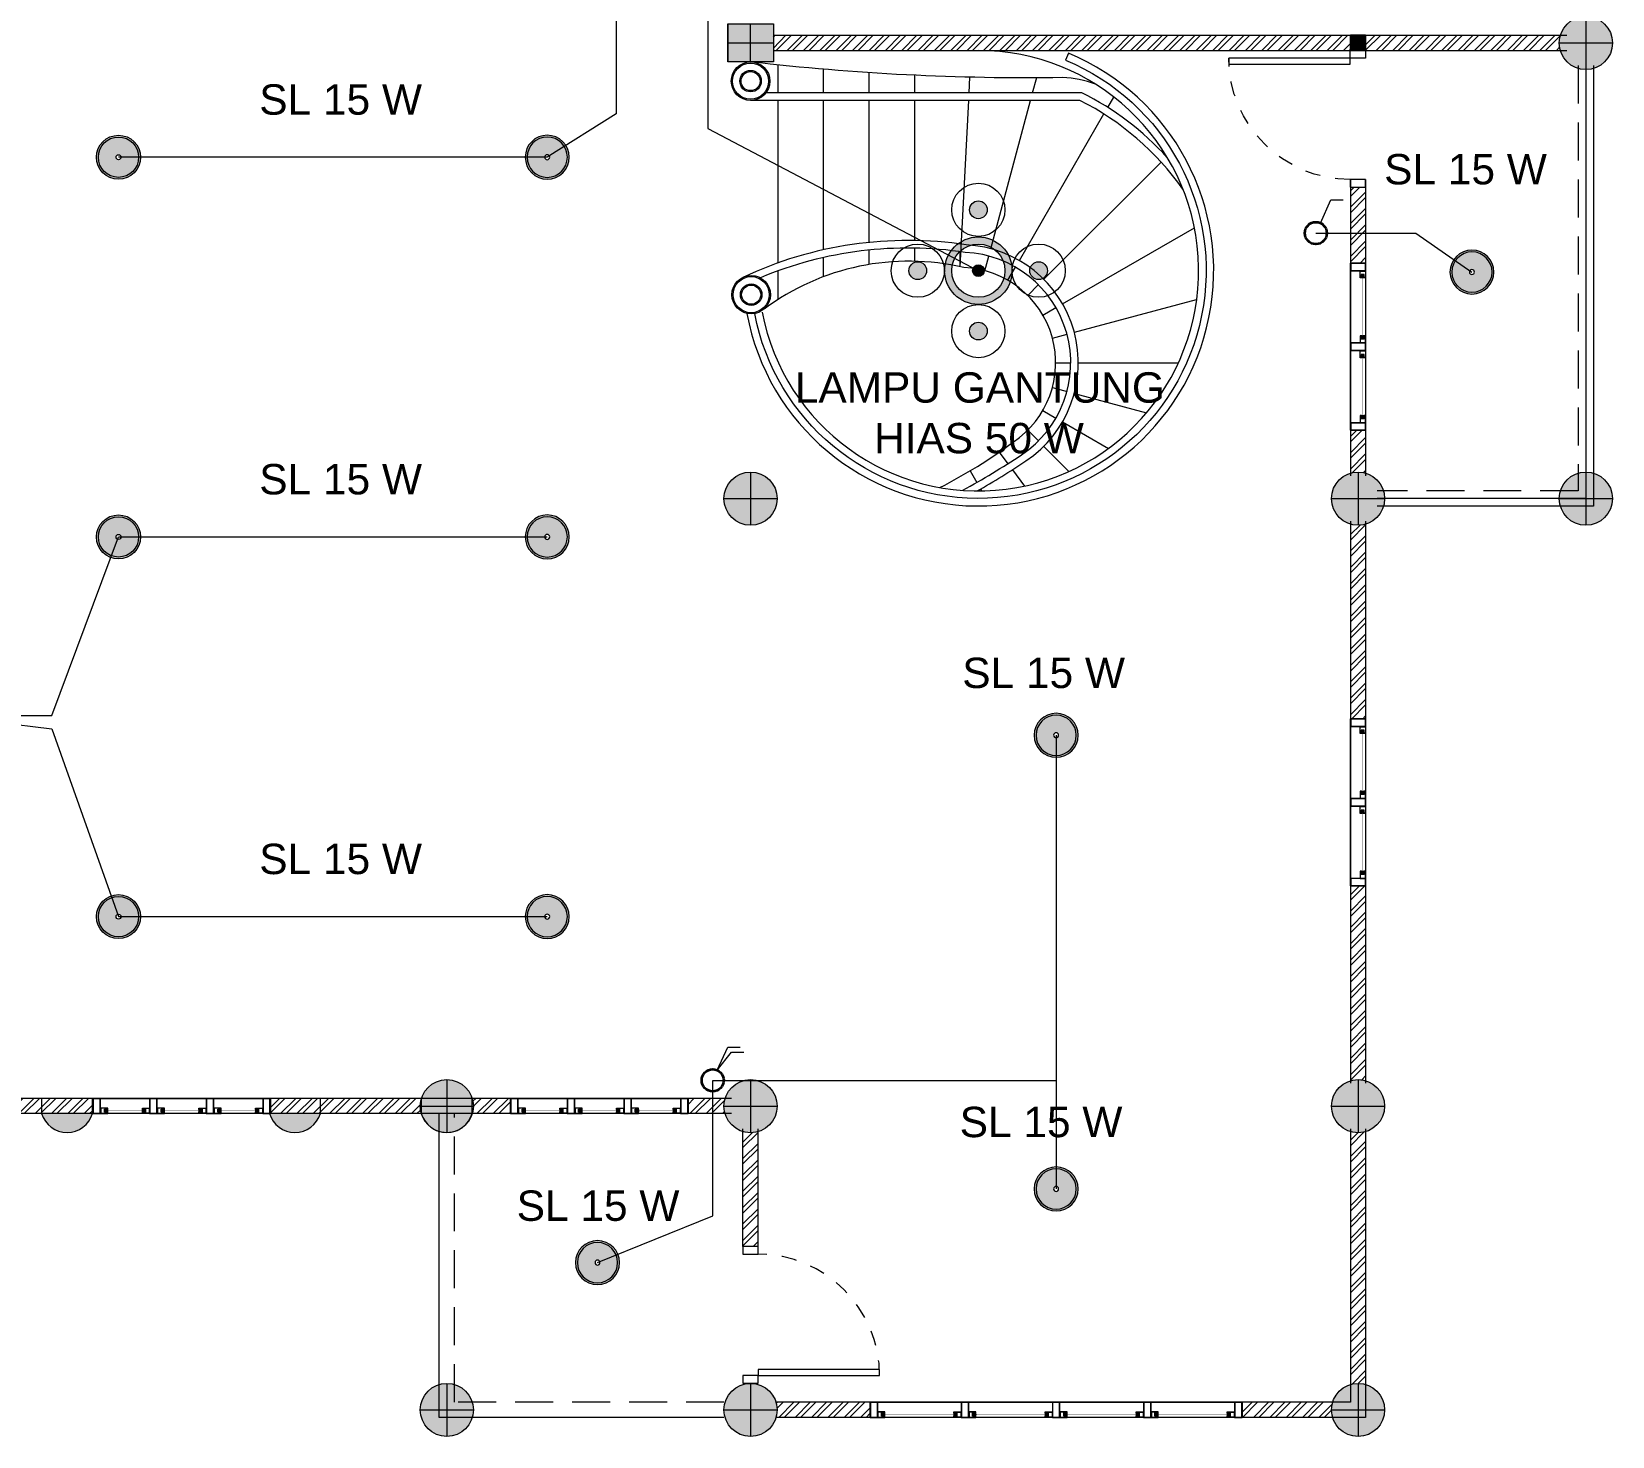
# Model space of a CAD drawing. Header units: millimetres. Extents: x -667 to -468, y -723 to -475.
# Drawn here: x -615 to -604.59, y -707.56 to -698.31 of the extents above; entities that cross this region are included whole.
import ezdxf

# ---------------------------------------------------------------- set-up
doc = ezdxf.new("R2010")
doc.units = ezdxf.units.MM
doc.linetypes.add('DASHED2', pattern=[0.375, 0.25, -0.125])
doc.linetypes.add('HIDDEN', pattern=[0.375, 0.25, -0.125])
doc.layers.get('0').update_dxf_attribs({"lineweight": 9})
for name, color, linetype, lineweight in [('BLOCK', 231, 'Continuous', 5), ('COLUMN', 11, 'Continuous', 9), ('dinding', 36, 'Continuous', 9), ('DOOR', 6, 'Continuous', 5), ('HIDDEN', 9, 'HIDDEN', 5), ('NOTASI', 250, 'Continuous', 5), ('pintu', 6, 'Continuous', 5)]:
    doc.layers.add(name, color=color, linetype=linetype, lineweight=lineweight)
doc.styles.get("Standard").update_dxf_attribs({"font": 'arial.ttf'})
pattern_1 = [(45, (37.383015, -159.11042), (-0.053881537, 0.053881537), []), (45, (37.418936, -159.11042), (-0.053881537, 0.053881537), [])]

# ---------------------------------------------------------------- blocks, each defined once
blk = doc.blocks.new('kolommm bulat')
at = {"layer": 'NOTASI'}
h = blk.add_hatch(color=256, dxfattribs=at)
h.paths.add_polyline_path([(-808.914, -494.931), (-808.914, -495.106), (-808.739, -495.106, 0.414214)])
h.paths.add_polyline_path([(-808.914, -494.931, 0.414214), (-809.089, -495.106), (-808.914, -495.106)])
h.paths.add_polyline_path([(-808.914, -495.106), (-809.089, -495.106, 0.414214), (-808.914, -495.281)])
h.paths.add_polyline_path([(-808.739, -495.106), (-808.914, -495.106), (-808.914, -495.281, 0.414214)])
for p, q in [((-808.914, -494.931), (-808.914, -495.281)), ((-809.089, -495.106), (-808.739, -495.106))]:
    blk.add_line(p, q)
blk.add_circle((-808.914, -495.106), 0.175)
blk = doc.blocks.new('FFFF')
at = {"layer": 'NOTASI', "ltscale": 0.01}
h = blk.add_hatch(color=256, dxfattribs=at)
h.paths.add_polyline_path([(-508.37, -250.991), (-508.495, -250.991), (-508.495, -251.141), (-508.37, -251.141)])
h.paths.add_polyline_path([(-508.37, -251.141), (-508.495, -251.141), (-508.495, -251.291), (-508.37, -251.291)])
h.paths.add_polyline_path([(-508.495, -251.141), (-508.62, -251.141), (-508.62, -251.291), (-508.495, -251.291)])
h.paths.add_polyline_path([(-508.495, -250.991), (-508.62, -250.991), (-508.62, -251.141), (-508.495, -251.141)])
at = {"ltscale": 0.01}
for p, q in [((-508.37, -250.991), (-508.62, -250.991)), ((-508.495, -250.991), (-508.495, -251.291)), ((-508.62, -251.141), (-508.37, -251.141))]:
    blk.add_line(p, q, dxfattribs=at)
blk.add_lwpolyline([(-508.62, -250.991), (-508.37, -250.991), (-508.37, -251.291), (-508.62, -251.291)], close=True, dxfattribs=at)
blk = doc.blocks.new('32')
at = {"layer": 'NOTASI'}
h = blk.add_hatch(color=256, dxfattribs=at)
h.paths.add_polyline_path([(2106.822, 191.47), (2106.772, 191.47), (2106.772, 191.42), (2106.822, 191.42)])
h.paths.add_polyline_path([(2106.872, 191.47), (2106.822, 191.47), (2106.822, 191.42), (2106.872, 191.42)])
h.paths.add_polyline_path([(2106.872, 191.42), (2106.822, 191.42), (2106.822, 191.37), (2106.872, 191.37)])
h.paths.add_polyline_path([(2106.822, 191.42), (2106.772, 191.42), (2106.772, 191.37), (2106.822, 191.37)])
at = {"layer": 'BLOCK'}
for p, q in [((2106.772, 191.42), (2106.872, 191.42)), ((2106.822, 191.47), (2106.822, 191.37))]:
    blk.add_line(p, q, dxfattribs=at)
blk.add_lwpolyline([(2106.872, 191.47), (2106.772, 191.47), (2106.772, 191.37), (2106.872, 191.37)], close=True, dxfattribs=at)
blk = doc.blocks.new('*U564')
for points in [[(81023, 24533), (80973, 24533), (80973, 24433), (81023, 24433)], [(81873, 24533), (81823, 24533), (81823, 24433), (81873, 24433)], [(81023, 24433), (81023, 23633), (81063, 23633), (81063, 24433)]]:
    blk.add_lwpolyline(points, close=True)
at = {"layer": 'HIDDEN'}
blk.add_arc((81023, 24433), 800, 270, 0, dxfattribs=at)
blk = doc.blocks.new('VBV')
h = blk.add_hatch()
h.set_pattern_fill('ANSI31', color=30, scale=0.02, angle=-180, style=0)
h.set_pattern_definition([(45, (-1846.064447, -2578.5427676), (-0.0017677669529, 0.0017677669529), [])])
h.paths.add_polyline_path([(-651.29, -519.722), (-651.288, -519.722, -0.354282), (-651.286, -519.719), (-651.306, -519.719), (-651.306, -519.727), (-651.29, -519.727)])
h.paths.add_polyline_path([(-651.306, -519.711), (-651.306, -519.719), (-651.286, -519.719, -0.354282), (-651.288, -519.716), (-651.29, -519.716), (-651.29, -519.711)])
h = blk.add_hatch()
h.set_pattern_fill('ANSI31', color=30, scale=0.02, angle=-180, style=0)
h.set_pattern_definition([(135, (543.7193513, -2578.5427676), (0.0017677669529, 0.0017677669529), [])])
h.paths.add_polyline_path([(-651.055, -519.722), (-651.057, -519.722, 0.354282), (-651.059, -519.719), (-651.039, -519.719), (-651.039, -519.727), (-651.055, -519.727)])
h.paths.add_polyline_path([(-651.039, -519.711), (-651.039, -519.719), (-651.059, -519.719, 0.354282), (-651.057, -519.716), (-651.055, -519.716), (-651.055, -519.711)])
h = blk.add_hatch()
h.set_pattern_fill('ANSI31', color=30, scale=0.02, angle=-180, style=0)
h.set_pattern_definition([(45, (-1845.6919134, -2578.5427676), (-0.0017677669529, 0.0017677669529), [])])
h.paths.add_polyline_path([(-650.918, -519.722), (-650.916, -519.722, -0.354282), (-650.914, -519.719), (-650.934, -519.719), (-650.934, -519.727), (-650.918, -519.727)])
h.paths.add_polyline_path([(-650.934, -519.711), (-650.934, -519.719), (-650.914, -519.719, -0.354282), (-650.916, -519.716), (-650.918, -519.716), (-650.918, -519.711)])
h = blk.add_hatch()
h.set_pattern_fill('ANSI31', color=30, scale=0.02, angle=-180, style=0)
h.set_pattern_definition([(135, (544.0918849, -2578.5427676), (0.0017677669529, 0.0017677669529), [])])
h.paths.add_polyline_path([(-650.682, -519.722), (-650.684, -519.722, 0.354282), (-650.686, -519.719), (-650.666, -519.719), (-650.666, -519.727), (-650.682, -519.727)])
h.paths.add_polyline_path([(-650.666, -519.711), (-650.666, -519.719), (-650.686, -519.719, 0.354282), (-650.684, -519.716), (-650.682, -519.716), (-650.682, -519.711)])
h = blk.add_hatch()
h.set_pattern_fill('ANSI31', color=30, scale=0.02, angle=-180, style=0)
h.set_pattern_definition([(45, (-1845.31938, -2578.5427676), (-0.0017677669529, 0.0017677669529), [])])
h.paths.add_polyline_path([(-650.545, -519.722), (-650.543, -519.722, -0.354282), (-650.541, -519.719), (-650.561, -519.719), (-650.561, -519.727), (-650.545, -519.727)])
h.paths.add_polyline_path([(-650.561, -519.711), (-650.561, -519.719), (-650.541, -519.719, -0.354282), (-650.543, -519.716), (-650.545, -519.716), (-650.545, -519.711)])
h = blk.add_hatch()
h.set_pattern_fill('ANSI31', color=30, scale=0.02, angle=-180, style=0)
h.set_pattern_definition([(135, (544.4644184, -2578.5427676), (0.0017677669529, 0.0017677669529), [])])
h.paths.add_polyline_path([(-650.31, -519.722), (-650.312, -519.722, 0.354282), (-650.314, -519.719), (-650.294, -519.719), (-650.294, -519.727), (-650.31, -519.727)])
h.paths.add_polyline_path([(-650.294, -519.711), (-650.294, -519.719), (-650.314, -519.719, 0.354282), (-650.312, -519.716), (-650.31, -519.716), (-650.31, -519.711)])
for points in [[(-651.334, -519.638), (-651.384, -519.638), (-651.384, -519.738), (-651.334, -519.738)], [(-651.384, -519.638), (-650.216, -519.638), (-650.216, -519.738), (-651.384, -519.738)], [(-651.336, -519.64), (-651.382, -519.64), (-651.382, -519.736), (-651.336, -519.736)], [(-651.308, -519.709), (-651.288, -519.709), (-651.288, -519.703), (-651.332, -519.703), (-651.332, -519.736), (-651.288, -519.736), (-651.288, -519.729), (-651.308, -519.729)], [(-651.037, -519.709), (-651.057, -519.709), (-651.057, -519.703), (-651.013, -519.703), (-651.013, -519.736), (-651.057, -519.736), (-651.057, -519.729), (-651.037, -519.729)], [(-650.961, -519.638), (-651.011, -519.638), (-651.011, -519.738), (-650.961, -519.738)], [(-650.963, -519.64), (-651.009, -519.64), (-651.009, -519.736), (-650.963, -519.736)], [(-650.936, -519.709), (-650.916, -519.709), (-650.916, -519.703), (-650.959, -519.703), (-650.959, -519.736), (-650.916, -519.736), (-650.916, -519.729), (-650.936, -519.729)], [(-650.664, -519.709), (-650.684, -519.709), (-650.684, -519.703), (-650.641, -519.703), (-650.641, -519.736), (-650.684, -519.736), (-650.684, -519.729), (-650.664, -519.729)], [(-650.589, -519.638), (-650.639, -519.638), (-650.639, -519.738), (-650.589, -519.738)], [(-650.591, -519.64), (-650.637, -519.64), (-650.637, -519.736), (-650.591, -519.736)], [(-650.563, -519.709), (-650.543, -519.709), (-650.543, -519.703), (-650.587, -519.703), (-650.587, -519.736), (-650.543, -519.736), (-650.543, -519.729), (-650.563, -519.729)], [(-650.292, -519.709), (-650.312, -519.709), (-650.312, -519.703), (-650.268, -519.703), (-650.268, -519.736), (-650.312, -519.736), (-650.312, -519.729), (-650.292, -519.729)], [(-650.216, -519.638), (-650.266, -519.638), (-650.266, -519.738), (-650.216, -519.738)], [(-650.218, -519.64), (-650.264, -519.64), (-650.264, -519.736), (-650.218, -519.736)]]:
    blk.add_lwpolyline(points, close=True)
for points in [[(-651.288, -519.713), (-651.288, -519.711), (-651.288, -519.716), (-651.288, -519.711), (-651.286, -519.711), (-651.286, -519.701), (-651.334, -519.701), (-651.334, -519.738), (-651.286, -519.738), (-651.286, -519.727), (-651.288, -519.727), (-651.288, -519.722), (-651.288, -519.727)], [(-651.288, -519.722), (-651.29, -519.722), (-651.29, -519.727), (-651.306, -519.727), (-651.306, -519.711), (-651.29, -519.711), (-651.29, -519.716), (-651.288, -519.716)], [(-651.057, -519.713), (-651.057, -519.711), (-651.057, -519.716), (-651.057, -519.711), (-651.059, -519.711), (-651.059, -519.701), (-651.011, -519.701), (-651.011, -519.738), (-651.059, -519.738), (-651.059, -519.727), (-651.057, -519.727), (-651.057, -519.722), (-651.057, -519.727)], [(-651.057, -519.722), (-651.055, -519.722), (-651.055, -519.727), (-651.039, -519.727), (-651.039, -519.711), (-651.055, -519.711), (-651.055, -519.716), (-651.057, -519.716)], [(-650.916, -519.713), (-650.916, -519.711), (-650.916, -519.716), (-650.916, -519.711), (-650.914, -519.711), (-650.914, -519.701), (-650.961, -519.701), (-650.961, -519.738), (-650.914, -519.738), (-650.914, -519.727), (-650.916, -519.727), (-650.916, -519.722), (-650.916, -519.727)], [(-650.916, -519.722), (-650.918, -519.722), (-650.918, -519.727), (-650.934, -519.727), (-650.934, -519.711), (-650.918, -519.711), (-650.918, -519.716), (-650.916, -519.716)], [(-650.684, -519.713), (-650.684, -519.711), (-650.684, -519.716), (-650.684, -519.711), (-650.686, -519.711), (-650.686, -519.701), (-650.639, -519.701), (-650.639, -519.738), (-650.686, -519.738), (-650.686, -519.727), (-650.684, -519.727), (-650.684, -519.722), (-650.684, -519.727)], [(-650.684, -519.722), (-650.682, -519.722), (-650.682, -519.727), (-650.666, -519.727), (-650.666, -519.711), (-650.682, -519.711), (-650.682, -519.716), (-650.684, -519.716)], [(-650.543, -519.713), (-650.543, -519.711), (-650.543, -519.716), (-650.543, -519.711), (-650.541, -519.711), (-650.541, -519.701), (-650.589, -519.701), (-650.589, -519.738), (-650.541, -519.738), (-650.541, -519.727), (-650.543, -519.727), (-650.543, -519.722), (-650.543, -519.727)], [(-650.543, -519.722), (-650.545, -519.722), (-650.545, -519.727), (-650.561, -519.727), (-650.561, -519.711), (-650.545, -519.711), (-650.545, -519.716), (-650.543, -519.716)], [(-650.312, -519.713), (-650.312, -519.711), (-650.312, -519.716), (-650.312, -519.711), (-650.314, -519.711), (-650.314, -519.701), (-650.266, -519.701), (-650.266, -519.738), (-650.314, -519.738), (-650.314, -519.727), (-650.312, -519.727), (-650.312, -519.722), (-650.312, -519.727)], [(-650.312, -519.722), (-650.31, -519.722), (-650.31, -519.727), (-650.294, -519.727), (-650.294, -519.711), (-650.31, -519.711), (-650.31, -519.716), (-650.312, -519.716)]]:
    blk.add_lwpolyline(points)
at = {"color": 20, "const_width": 0.002}
for points in [[(-651.055, -519.719), (-651.29, -519.719)], [(-650.682, -519.719), (-650.918, -519.719)], [(-650.31, -519.719), (-650.545, -519.719)]]:
    blk.add_lwpolyline(points, dxfattribs=at)
for centre, start, end in [((-651.285, -519.717), 174.6734, 252.7067), ((-651.285, -519.722), 107.2933, 185.3266), ((-651.06, -519.717), 287.2933, 5.3266), ((-651.06, -519.722), 354.6734, 72.7067), ((-650.913, -519.717), 174.6734, 252.7067), ((-650.913, -519.722), 107.2933, 185.3266), ((-650.687, -519.717), 287.2933, 5.3266), ((-650.687, -519.722), 354.6734, 72.7067), ((-650.54, -519.717), 174.6734, 252.7067), ((-650.54, -519.722), 107.2933, 185.3266), ((-650.315, -519.717), 287.2933, 5.3266), ((-650.315, -519.722), 354.6734, 72.7067)]:
    blk.add_arc(centre, 0.00286, start, end)
blk = doc.blocks.new('VFEEW')
h = blk.add_hatch()
h.set_pattern_fill('ANSI31', color=30, scale=0.02, angle=-180, style=0)
h.set_pattern_definition([(45, (-1840.9476361, -2580.5427676), (-0.0017677669529, 0.0017677669529), [])])
h.paths.add_polyline_path([(-646.174, -521.722), (-646.172, -521.722, -0.354282), (-646.17, -521.719), (-646.19, -521.719), (-646.19, -521.727), (-646.174, -521.727)])
h.paths.add_polyline_path([(-646.19, -521.711), (-646.19, -521.719), (-646.17, -521.719, -0.354282), (-646.172, -521.716), (-646.174, -521.716), (-646.174, -521.711)])
h = blk.add_hatch()
h.set_pattern_fill('ANSI31', color=30, scale=0.02, angle=-180, style=0)
h.set_pattern_definition([(135, (549.0636286, -2580.5427676), (0.0017677669529, 0.0017677669529), [])])
h.paths.add_polyline_path([(-645.711, -521.722), (-645.713, -521.722, 0.354282), (-645.715, -521.719), (-645.695, -521.719), (-645.695, -521.727), (-645.711, -521.727)])
h.paths.add_polyline_path([(-645.695, -521.711), (-645.695, -521.719), (-645.715, -521.719, 0.354282), (-645.713, -521.716), (-645.711, -521.716), (-645.711, -521.711)])
h = blk.add_hatch()
h.set_pattern_fill('ANSI31', color=30, scale=0.02, angle=-180, style=0)
h.set_pattern_definition([(45, (-1840.3476361, -2580.5427676), (-0.0017677669529, 0.0017677669529), [])])
h.paths.add_polyline_path([(-645.574, -521.722), (-645.572, -521.722, -0.354282), (-645.57, -521.719), (-645.59, -521.719), (-645.59, -521.727), (-645.574, -521.727)])
h.paths.add_polyline_path([(-645.59, -521.711), (-645.59, -521.719), (-645.57, -521.719, -0.354282), (-645.572, -521.716), (-645.574, -521.716), (-645.574, -521.711)])
h = blk.add_hatch()
h.set_pattern_fill('ANSI31', color=30, scale=0.02, angle=-180, style=0)
h.set_pattern_definition([(135, (549.6636286, -2580.5427676), (0.0017677669529, 0.0017677669529), [])])
h.paths.add_polyline_path([(-645.111, -521.722), (-645.113, -521.722, 0.354282), (-645.115, -521.719), (-645.095, -521.719), (-645.095, -521.727), (-645.111, -521.727)])
h.paths.add_polyline_path([(-645.095, -521.711), (-645.095, -521.719), (-645.115, -521.719, 0.354282), (-645.113, -521.716), (-645.111, -521.716), (-645.111, -521.711)])
h = blk.add_hatch()
h.set_pattern_fill('ANSI31', color=30, scale=0.02, angle=-180, style=0)
h.set_pattern_definition([(45, (-1839.7476361, -2580.5427676), (-0.0017677669529, 0.0017677669529), [])])
h.paths.add_polyline_path([(-644.974, -521.722), (-644.972, -521.722, -0.354282), (-644.97, -521.719), (-644.99, -521.719), (-644.99, -521.727), (-644.974, -521.727)])
h.paths.add_polyline_path([(-644.99, -521.711), (-644.99, -521.719), (-644.97, -521.719, -0.354282), (-644.972, -521.716), (-644.974, -521.716), (-644.974, -521.711)])
h = blk.add_hatch()
h.set_pattern_fill('ANSI31', color=30, scale=0.02, angle=-180, style=0)
h.set_pattern_definition([(135, (550.2636286, -2580.5427676), (0.0017677669529, 0.0017677669529), [])])
h.paths.add_polyline_path([(-644.511, -521.722), (-644.513, -521.722, 0.354282), (-644.515, -521.719), (-644.495, -521.719), (-644.495, -521.727), (-644.511, -521.727)])
h.paths.add_polyline_path([(-644.495, -521.711), (-644.495, -521.719), (-644.515, -521.719, 0.354282), (-644.513, -521.716), (-644.511, -521.716), (-644.511, -521.711)])
h = blk.add_hatch()
h.set_pattern_fill('ANSI31', color=30, scale=0.02, angle=-180, style=0)
h.set_pattern_definition([(45, (-1839.1476361, -2580.5427676), (-0.0017677669529, 0.0017677669529), [])])
h.paths.add_polyline_path([(-644.374, -521.722), (-644.372, -521.722, -0.354282), (-644.37, -521.719), (-644.39, -521.719), (-644.39, -521.727), (-644.374, -521.727)])
h.paths.add_polyline_path([(-644.39, -521.711), (-644.39, -521.719), (-644.37, -521.719, -0.354282), (-644.372, -521.716), (-644.374, -521.716), (-644.374, -521.711)])
h = blk.add_hatch()
h.set_pattern_fill('ANSI31', color=30, scale=0.02, angle=-180, style=0)
h.set_pattern_definition([(135, (550.8636286, -2580.5427676), (0.0017677669529, 0.0017677669529), [])])
h.paths.add_polyline_path([(-643.911, -521.722), (-643.913, -521.722, 0.354282), (-643.915, -521.719), (-643.895, -521.719), (-643.895, -521.727), (-643.911, -521.727)])
h.paths.add_polyline_path([(-643.895, -521.711), (-643.895, -521.719), (-643.915, -521.719, 0.354282), (-643.913, -521.716), (-643.911, -521.716), (-643.911, -521.711)])
for points in [[(-646.267, -521.638), (-643.817, -521.638), (-643.817, -521.738), (-646.267, -521.738)], [(-646.217, -521.638), (-646.267, -521.638), (-646.267, -521.738), (-646.217, -521.738)], [(-646.219, -521.64), (-646.265, -521.64), (-646.265, -521.736), (-646.219, -521.736)], [(-645.617, -521.638), (-645.667, -521.638), (-645.667, -521.738), (-645.617, -521.738)], [(-645.619, -521.64), (-645.665, -521.64), (-645.665, -521.736), (-645.619, -521.736)], [(-645.017, -521.638), (-645.067, -521.638), (-645.067, -521.738), (-645.017, -521.738)], [(-645.019, -521.64), (-645.065, -521.64), (-645.065, -521.736), (-645.019, -521.736)], [(-644.417, -521.638), (-644.467, -521.638), (-644.467, -521.738), (-644.417, -521.738)], [(-644.419, -521.64), (-644.465, -521.64), (-644.465, -521.736), (-644.419, -521.736)], [(-643.817, -521.638), (-643.867, -521.638), (-643.867, -521.738), (-643.817, -521.738)], [(-643.819, -521.64), (-643.865, -521.64), (-643.865, -521.736), (-643.819, -521.736)], [(-646.192, -521.709), (-646.172, -521.709), (-646.172, -521.703), (-646.215, -521.703), (-646.215, -521.736), (-646.172, -521.736), (-646.172, -521.729), (-646.192, -521.729)], [(-645.693, -521.709), (-645.713, -521.709), (-645.713, -521.703), (-645.669, -521.703), (-645.669, -521.736), (-645.713, -521.736), (-645.713, -521.729), (-645.693, -521.729)], [(-645.592, -521.709), (-645.572, -521.709), (-645.572, -521.703), (-645.615, -521.703), (-645.615, -521.736), (-645.572, -521.736), (-645.572, -521.729), (-645.592, -521.729)], [(-645.093, -521.709), (-645.113, -521.709), (-645.113, -521.703), (-645.069, -521.703), (-645.069, -521.736), (-645.113, -521.736), (-645.113, -521.729), (-645.093, -521.729)], [(-644.992, -521.709), (-644.972, -521.709), (-644.972, -521.703), (-645.015, -521.703), (-645.015, -521.736), (-644.972, -521.736), (-644.972, -521.729), (-644.992, -521.729)], [(-644.493, -521.709), (-644.513, -521.709), (-644.513, -521.703), (-644.469, -521.703), (-644.469, -521.736), (-644.513, -521.736), (-644.513, -521.729), (-644.493, -521.729)], [(-644.392, -521.709), (-644.372, -521.709), (-644.372, -521.703), (-644.415, -521.703), (-644.415, -521.736), (-644.372, -521.736), (-644.372, -521.729), (-644.392, -521.729)], [(-643.893, -521.709), (-643.913, -521.709), (-643.913, -521.703), (-643.869, -521.703), (-643.869, -521.736), (-643.913, -521.736), (-643.913, -521.729), (-643.893, -521.729)]]:
    blk.add_lwpolyline(points, close=True)
for points in [[(-646.172, -521.713), (-646.172, -521.711), (-646.172, -521.716), (-646.172, -521.711), (-646.17, -521.711), (-646.17, -521.701), (-646.217, -521.701), (-646.217, -521.738), (-646.17, -521.738), (-646.17, -521.727), (-646.172, -521.727), (-646.172, -521.722), (-646.172, -521.727)], [(-646.172, -521.722), (-646.174, -521.722), (-646.174, -521.727), (-646.19, -521.727), (-646.19, -521.711), (-646.174, -521.711), (-646.174, -521.716), (-646.172, -521.716)], [(-645.713, -521.713), (-645.713, -521.711), (-645.713, -521.716), (-645.713, -521.711), (-645.715, -521.711), (-645.715, -521.701), (-645.667, -521.701), (-645.667, -521.738), (-645.715, -521.738), (-645.715, -521.727), (-645.713, -521.727), (-645.713, -521.722), (-645.713, -521.727)], [(-645.713, -521.722), (-645.711, -521.722), (-645.711, -521.727), (-645.695, -521.727), (-645.695, -521.711), (-645.711, -521.711), (-645.711, -521.716), (-645.713, -521.716)], [(-645.572, -521.713), (-645.572, -521.711), (-645.572, -521.716), (-645.572, -521.711), (-645.57, -521.711), (-645.57, -521.701), (-645.617, -521.701), (-645.617, -521.738), (-645.57, -521.738), (-645.57, -521.727), (-645.572, -521.727), (-645.572, -521.722), (-645.572, -521.727)], [(-645.572, -521.722), (-645.574, -521.722), (-645.574, -521.727), (-645.59, -521.727), (-645.59, -521.711), (-645.574, -521.711), (-645.574, -521.716), (-645.572, -521.716)], [(-645.113, -521.713), (-645.113, -521.711), (-645.113, -521.716), (-645.113, -521.711), (-645.115, -521.711), (-645.115, -521.701), (-645.067, -521.701), (-645.067, -521.738), (-645.115, -521.738), (-645.115, -521.727), (-645.113, -521.727), (-645.113, -521.722), (-645.113, -521.727)], [(-645.113, -521.722), (-645.111, -521.722), (-645.111, -521.727), (-645.095, -521.727), (-645.095, -521.711), (-645.111, -521.711), (-645.111, -521.716), (-645.113, -521.716)], [(-644.972, -521.713), (-644.972, -521.711), (-644.972, -521.716), (-644.972, -521.711), (-644.97, -521.711), (-644.97, -521.701), (-645.017, -521.701), (-645.017, -521.738), (-644.97, -521.738), (-644.97, -521.727), (-644.972, -521.727), (-644.972, -521.722), (-644.972, -521.727)], [(-644.972, -521.722), (-644.974, -521.722), (-644.974, -521.727), (-644.99, -521.727), (-644.99, -521.711), (-644.974, -521.711), (-644.974, -521.716), (-644.972, -521.716)], [(-644.513, -521.713), (-644.513, -521.711), (-644.513, -521.716), (-644.513, -521.711), (-644.515, -521.711), (-644.515, -521.701), (-644.467, -521.701), (-644.467, -521.738), (-644.515, -521.738), (-644.515, -521.727), (-644.513, -521.727), (-644.513, -521.722), (-644.513, -521.727)], [(-644.513, -521.722), (-644.511, -521.722), (-644.511, -521.727), (-644.495, -521.727), (-644.495, -521.711), (-644.511, -521.711), (-644.511, -521.716), (-644.513, -521.716)], [(-644.372, -521.713), (-644.372, -521.711), (-644.372, -521.716), (-644.372, -521.711), (-644.37, -521.711), (-644.37, -521.701), (-644.417, -521.701), (-644.417, -521.738), (-644.37, -521.738), (-644.37, -521.727), (-644.372, -521.727), (-644.372, -521.722), (-644.372, -521.727)], [(-644.372, -521.722), (-644.374, -521.722), (-644.374, -521.727), (-644.39, -521.727), (-644.39, -521.711), (-644.374, -521.711), (-644.374, -521.716), (-644.372, -521.716)], [(-643.913, -521.713), (-643.913, -521.711), (-643.913, -521.716), (-643.913, -521.711), (-643.915, -521.711), (-643.915, -521.701), (-643.867, -521.701), (-643.867, -521.738), (-643.915, -521.738), (-643.915, -521.727), (-643.913, -521.727), (-643.913, -521.722), (-643.913, -521.727)], [(-643.913, -521.722), (-643.911, -521.722), (-643.911, -521.727), (-643.895, -521.727), (-643.895, -521.711), (-643.911, -521.711), (-643.911, -521.716), (-643.913, -521.716)]]:
    blk.add_lwpolyline(points)
at = {"color": 20, "const_width": 0.002}
for points in [[(-645.711, -521.719), (-646.174, -521.719)], [(-645.111, -521.719), (-645.574, -521.719)], [(-644.511, -521.719), (-644.974, -521.719)], [(-643.911, -521.719), (-644.374, -521.719)]]:
    blk.add_lwpolyline(points, dxfattribs=at)
for centre, start, end in [((-646.169, -521.717), 174.6734, 252.7067), ((-646.169, -521.722), 107.2933, 185.3266), ((-645.715, -521.717), 287.2933, 5.3266), ((-645.715, -521.722), 354.6734, 72.7067), ((-645.569, -521.717), 174.6734, 252.7067), ((-645.569, -521.722), 107.2933, 185.3266), ((-645.115, -521.717), 287.2933, 5.3266), ((-645.115, -521.722), 354.6734, 72.7067), ((-644.969, -521.717), 174.6734, 252.7067), ((-644.969, -521.722), 107.2933, 185.3266), ((-644.515, -521.717), 287.2933, 5.3266), ((-644.515, -521.722), 354.6734, 72.7067), ((-644.369, -521.717), 174.6734, 252.7067), ((-644.369, -521.722), 107.2933, 185.3266), ((-643.915, -521.717), 287.2933, 5.3266), ((-643.915, -521.722), 354.6734, 72.7067)]:
    blk.add_arc(centre, 0.00286, start, end)
blk = doc.blocks.new('*U579')
for points in [[(80973, 24533), (81023, 24533), (81023, 24433), (80973, 24433)], [(81823, 24433), (81873, 24433), (81873, 24533), (81823, 24533)], [(81823, 24433), (81823, 23633), (81783, 23633), (81783, 24433)]]:
    blk.add_lwpolyline(points, close=True)
at = {"layer": 'HIDDEN'}
blk.add_arc((81823, 24433), 800, 180, 270, dxfattribs=at)
blk = doc.blocks.new('FCE')
h = blk.add_hatch()
h.set_pattern_fill('ANSI31', color=30, scale=0.02, angle=-180, style=0)
h.set_pattern_definition([(45, (-1849.7851361, -2568.5427676), (-0.0017677669529, 0.0017677669529), [])])
h.paths.add_polyline_path([(-655.011, -509.722), (-655.009, -509.722, -0.354282), (-655.007, -509.719), (-655.027, -509.719), (-655.027, -509.727), (-655.011, -509.727)])
h.paths.add_polyline_path([(-655.027, -509.711), (-655.027, -509.719), (-655.007, -509.719, -0.354282), (-655.009, -509.716), (-655.011, -509.716), (-655.011, -509.711)])
h = blk.add_hatch()
h.set_pattern_fill('ANSI31', color=30, scale=0.02, angle=-180, style=0)
h.set_pattern_definition([(135, (540.1511286, -2568.5427676), (0.0017677669529, 0.0017677669529), [])])
h.paths.add_polyline_path([(-654.623, -509.722), (-654.625, -509.722, 0.354282), (-654.627, -509.719), (-654.607, -509.719), (-654.607, -509.727), (-654.623, -509.727)])
h.paths.add_polyline_path([(-654.607, -509.711), (-654.607, -509.719), (-654.627, -509.719, 0.354282), (-654.625, -509.716), (-654.623, -509.716), (-654.623, -509.711)])
h = blk.add_hatch()
h.set_pattern_fill('ANSI31', color=30, scale=0.02, angle=-180, style=0)
h.set_pattern_definition([(45, (-1849.2601361, -2568.5427676), (-0.0017677669529, 0.0017677669529), [])])
h.paths.add_polyline_path([(-654.486, -509.722), (-654.484, -509.722, -0.354282), (-654.482, -509.719), (-654.502, -509.719), (-654.502, -509.727), (-654.486, -509.727)])
h.paths.add_polyline_path([(-654.502, -509.711), (-654.502, -509.719), (-654.482, -509.719, -0.354282), (-654.484, -509.716), (-654.486, -509.716), (-654.486, -509.711)])
h = blk.add_hatch()
h.set_pattern_fill('ANSI31', color=30, scale=0.02, angle=-180, style=0)
h.set_pattern_definition([(135, (540.6761286, -2568.5427676), (0.0017677669529, 0.0017677669529), [])])
h.paths.add_polyline_path([(-654.098, -509.722), (-654.1, -509.722, 0.354282), (-654.102, -509.719), (-654.082, -509.719), (-654.082, -509.727), (-654.098, -509.727)])
h.paths.add_polyline_path([(-654.082, -509.711), (-654.082, -509.719), (-654.102, -509.719, 0.354282), (-654.1, -509.716), (-654.098, -509.716), (-654.098, -509.711)])
for points in [[(-655.055, -509.638), (-655.105, -509.638), (-655.105, -509.738), (-655.055, -509.738)], [(-655.105, -509.638), (-654.005, -509.638), (-654.005, -509.738), (-655.105, -509.738)], [(-655.057, -509.64), (-655.103, -509.64), (-655.103, -509.736), (-655.057, -509.736)], [(-655.029, -509.709), (-655.009, -509.709), (-655.009, -509.703), (-655.053, -509.703), (-655.053, -509.736), (-655.009, -509.736), (-655.009, -509.729), (-655.029, -509.729)], [(-654.605, -509.709), (-654.625, -509.709), (-654.625, -509.703), (-654.582, -509.703), (-654.582, -509.736), (-654.625, -509.736), (-654.625, -509.729), (-654.605, -509.729)], [(-654.53, -509.638), (-654.58, -509.638), (-654.58, -509.738), (-654.53, -509.738)], [(-654.532, -509.64), (-654.578, -509.64), (-654.578, -509.736), (-654.532, -509.736)], [(-654.504, -509.709), (-654.484, -509.709), (-654.484, -509.703), (-654.528, -509.703), (-654.528, -509.736), (-654.484, -509.736), (-654.484, -509.729), (-654.504, -509.729)], [(-654.08, -509.709), (-654.1, -509.709), (-654.1, -509.703), (-654.057, -509.703), (-654.057, -509.736), (-654.1, -509.736), (-654.1, -509.729), (-654.08, -509.729)], [(-654.005, -509.638), (-654.055, -509.638), (-654.055, -509.738), (-654.005, -509.738)], [(-654.007, -509.64), (-654.053, -509.64), (-654.053, -509.736), (-654.007, -509.736)]]:
    blk.add_lwpolyline(points, close=True)
for points in [[(-655.009, -509.713), (-655.009, -509.711), (-655.009, -509.716), (-655.009, -509.711), (-655.007, -509.711), (-655.007, -509.701), (-655.055, -509.701), (-655.055, -509.738), (-655.007, -509.738), (-655.007, -509.727), (-655.009, -509.727), (-655.009, -509.722), (-655.009, -509.727)], [(-655.009, -509.722), (-655.011, -509.722), (-655.011, -509.727), (-655.027, -509.727), (-655.027, -509.711), (-655.011, -509.711), (-655.011, -509.716), (-655.009, -509.716)], [(-654.625, -509.713), (-654.625, -509.711), (-654.625, -509.716), (-654.625, -509.711), (-654.627, -509.711), (-654.627, -509.701), (-654.58, -509.701), (-654.58, -509.738), (-654.627, -509.738), (-654.627, -509.727), (-654.625, -509.727), (-654.625, -509.722), (-654.625, -509.727)], [(-654.625, -509.722), (-654.623, -509.722), (-654.623, -509.727), (-654.607, -509.727), (-654.607, -509.711), (-654.623, -509.711), (-654.623, -509.716), (-654.625, -509.716)], [(-654.484, -509.713), (-654.484, -509.711), (-654.484, -509.716), (-654.484, -509.711), (-654.482, -509.711), (-654.482, -509.701), (-654.53, -509.701), (-654.53, -509.738), (-654.482, -509.738), (-654.482, -509.727), (-654.484, -509.727), (-654.484, -509.722), (-654.484, -509.727)], [(-654.484, -509.722), (-654.486, -509.722), (-654.486, -509.727), (-654.502, -509.727), (-654.502, -509.711), (-654.486, -509.711), (-654.486, -509.716), (-654.484, -509.716)], [(-654.1, -509.713), (-654.1, -509.711), (-654.1, -509.716), (-654.1, -509.711), (-654.102, -509.711), (-654.102, -509.701), (-654.055, -509.701), (-654.055, -509.738), (-654.102, -509.738), (-654.102, -509.727), (-654.1, -509.727), (-654.1, -509.722), (-654.1, -509.727)], [(-654.1, -509.722), (-654.098, -509.722), (-654.098, -509.727), (-654.082, -509.727), (-654.082, -509.711), (-654.098, -509.711), (-654.098, -509.716), (-654.1, -509.716)]]:
    blk.add_lwpolyline(points)
at = {"color": 20, "const_width": 0.002}
for points in [[(-654.623, -509.719), (-655.011, -509.719)], [(-654.098, -509.719), (-654.486, -509.719)]]:
    blk.add_lwpolyline(points, dxfattribs=at)
for centre, start, end in [((-655.006, -509.717), 174.6734, 252.7067), ((-655.006, -509.722), 107.2933, 185.3266), ((-654.628, -509.717), 287.2933, 5.3266), ((-654.628, -509.722), 354.6734, 72.7067), ((-654.481, -509.717), 174.6734, 252.7067), ((-654.481, -509.722), 107.2933, 185.3266), ((-654.103, -509.717), 287.2933, 5.3266), ((-654.103, -509.722), 354.6734, 72.7067)]:
    blk.add_arc(centre, 0.00286, start, end)
blk = doc.blocks.new('lampu hias gantung')
at = {"linetype": 'ByBlock'}
h = blk.add_hatch(color=7, dxfattribs=at)
h.set_gradient(color1=(244, 171, 252), one_color=1, tint=1, name='INVSPHERICAL')
h.paths.add_polyline_path([(-0.1703, 0, 1), (-0.2288, 0, 1)])
h.paths.add_polyline_path([(-0.0292, -0.199, 1), (0.0292, -0.199, 1)])
h.paths.add_polyline_path([(0.2276, 0, 1), (0.1692, 0, 1)])
h.paths.add_polyline_path([(0.0292, 0.2003, 1), (-0.0292, 0.2003, 1)])
h = blk.add_hatch(color=7, dxfattribs=at)
h.set_gradient(color1=(246, 248, 139), one_color=1, tint=1, name='INVSPHERICAL')
h.paths.add_polyline_path([(0.1109, -0.0046, -0.013173), (0.1108, 0, -0.013173), (0.1109, 0.0046, 0.979422), (-0.111, 0, 0.979422)])
h.paths.add_polyline_path([(-0.0876, 0, -1), (0.0876, 0, -1)], flags=16)
h = blk.add_hatch(color=7, dxfattribs=at)
h.set_gradient(color1=(11, 6, 178), one_color=1, tint=1, name='SPHERICAL')
h.paths.add_polyline_path([(0.0191, 0, 1), (-0.0191, 0, 1)])
at = {"color": 7, "linetype": 'ByBlock'}
for centre, radius in [((0, 0.2003), 0.0876), ((0, 0.2003), 0.0292), ((0, 0), 0.111), ((-0.1996, 0), 0.0876), ((0, 0), 0.0876), ((0.1984, 0), 0.0876), ((-0.1996, 0), 0.0292), ((0, 0), 0.0191), ((0.1984, 0), 0.0292), ((0, -0.199), 0.0876), ((0, -0.199), 0.0292)]:
    blk.add_circle(centre, radius, dxfattribs=at)
blk = doc.blocks.new('baret bulat')
h = blk.add_hatch(color=256)
h.set_gradient(color1=(2, 121, 4), one_color=1, tint=1, name='SPHERICAL')
h.paths.add_polyline_path([(0.036, 0, 1), (-0.036, 0, 1)], flags=0)
h.paths.add_polyline_path([(-0.321, 0, 1), (0.321, 0, 1)])
h.paths.add_polyline_path([(0.294, 0, -1), (-0.294, 0, -1)], flags=16)
h.paths.add_polyline_path([(0.036, 0, -1), (-0.036, 0, -1)], flags=0)
h = blk.add_hatch(color=256)
h.set_gradient(color1=(251, 236, 121), one_color=1, tint=1, name='SPHERICAL')
h.paths.add_polyline_path([(0.294, 0, 1), (-0.294, 0, 1)])
h.paths.add_polyline_path([(-0.036, 0, -1), (0.036, 0, -1)], flags=16)
for radius in [0.321, 0.294, 0.0363]:
    blk.add_circle((0, 0), radius)
blk = doc.blocks.new('saklar tunggal')
at = {"color": 242, "true_color": 0xbb071f}
for p, q in [((0.05, 0.11), (0.166, 0.364)), ((0.166, 0.364), (0.3, 0.364))]:
    blk.add_line(p, q, dxfattribs=at)
at = {"color": 242, "lineweight": 35, "true_color": 0xbb071f}
blk.add_circle((0, 0), 0.121, dxfattribs=at)
blk = doc.blocks.new('saklar')
at = {"color": 242, "true_color": 0xbb071f}
for p, q in [((0.05, 0.11), (0.166, 0.364)), ((0.166, 0.364), (0.3, 0.364)), ((0.05, 0.11), (0.207, 0.307)), ((0.207, 0.307), (0.342, 0.307))]:
    blk.add_line(p, q, dxfattribs=at)
at = {"color": 242, "lineweight": 35, "true_color": 0xbb071f}
blk.add_circle((0, 0), 0.121, dxfattribs=at)

msp = doc.modelspace()

# ---------------------------------------------------------------- hatches: boundary and pattern name
at = {"layer": 'NOTASI'}
h = msp.add_hatch(dxfattribs=at)
h.set_pattern_fill('ANSI32', color=256, scale=0.008, style=0)
h.set_pattern_definition(pattern_1)
h.paths.add_polyline_path([(-606.215, -699.331), (-606.315, -699.331), (-606.315, -699.831), (-606.215, -699.831)])
h.paths.add_polyline_path([(-606.215, -700.931), (-606.315, -700.931), (-606.315, -701.213, -0.145898), (-606.215, -701.213)])
h.paths.add_polyline_path([(-606.215, -701.549, -0.145898), (-606.315, -701.549), (-606.315, -702.831), (-606.215, -702.831)])
h = msp.add_hatch(dxfattribs=at)
h.set_pattern_fill('ANSI32', color=256, scale=0.008, style=0)
h.set_pattern_definition(pattern_1)
h.paths.add_polyline_path([(-606.215, -703.931), (-606.315, -703.931), (-606.315, -705.213, -0.145898), (-606.215, -705.213)])
h.paths.add_polyline_path([(-606.215, -705.549, -0.145898), (-606.315, -705.549), (-606.315, -707.213, -0.145898), (-606.215, -707.213)])
h.paths.add_polyline_path([(-606.433, -707.331), (-607.028, -707.331), (-607.028, -707.431), (-606.433, -707.431, -0.072565), (-606.44, -707.381, -0.072565)])
h = msp.add_hatch(dxfattribs=at)
h.set_pattern_fill('ANSI32', color=256, scale=0.008, style=0)
h.set_pattern_definition(pattern_1)
h.paths.add_polyline_path([(-612.44, -705.381, -0.072565), (-612.433, -705.331), (-612.618, -705.331), (-612.618, -705.431), (-612.433, -705.431, -0.072565)])
h.paths.add_polyline_path([(-612.618, -705.331), (-613.098, -705.331), (-613.098, -705.431), (-612.618, -705.431)])
h.paths.add_polyline_path([(-613.098, -705.331), (-613.427, -705.331), (-613.427, -705.431), (-613.098, -705.431)])
h.paths.add_polyline_path([(-614.598, -705.331), (-614.933, -705.331), (-614.933, -705.431), (-614.598, -705.431)])
h.paths.add_polyline_path([(-614.933, -705.331), (-615.598, -705.331, -0.072565), (-615.59, -705.381, -0.072565), (-615.598, -705.431), (-614.933, -705.431)])
h = msp.add_hatch(dxfattribs=at)
h.set_pattern_fill('ANSI32', color=256, scale=0.008, style=0)
h.set_pattern_definition(pattern_1)
h.paths.add_polyline_path([(-610.215, -705.549, -0.145898), (-610.315, -705.549), (-610.315, -706.306), (-610.215, -706.306)])
h.paths.add_polyline_path([(-610.44, -705.381, -0.072565), (-610.433, -705.331), (-610.677, -705.331), (-610.677, -705.431), (-610.433, -705.431, -0.072565)])
h.paths.add_polyline_path([(-611.845, -705.331), (-612.098, -705.331, -0.072565), (-612.09, -705.381, -0.072565), (-612.098, -705.431), (-611.845, -705.431)])
h = msp.add_hatch(color=256, dxfattribs=at)
h.paths.add_polyline_path([(-613.098, -705.431), (-613.433, -705.431, 0.745356)])
h.paths.add_polyline_path([(-614.598, -705.431), (-614.933, -705.431, 0.745356)])
h = msp.add_hatch(dxfattribs=at)
h.set_pattern_fill('ANSI32', color=256, scale=0.008, style=0)
h.set_pattern_definition(pattern_1)
h.paths.add_polyline_path([(-609.478, -707.331), (-610.098, -707.331, -0.072565), (-610.09, -707.381, -0.072565), (-610.098, -707.431), (-609.478, -707.431)])

# ---------------------------------------------------------------- linework, layer by layer
at = {"color": 1, "linetype": 'ByBlock', "true_color": 0xff1a1a}
for p, q in [((-611.15, -696.895), (-611.15, -698.849)), ((-610.547, -697.133), (-610.547, -698.944)), ((-611.15, -698.849), (-611.604, -699.134)), ((-610.547, -698.944), (-608.765, -699.881)), ((-611.604, -699.134), (-614.427, -699.134)), ((-606.543, -699.634), (-605.884, -699.634)), ((-605.884, -699.634), (-605.515, -699.89)), ((-614.866, -702.81), (-614.427, -701.634)), ((-614.427, -701.634), (-611.604, -701.634)), ((-615.568, -702.81), (-614.866, -702.81)), ((-615.568, -702.81), (-614.866, -702.898)), ((-614.866, -702.898), (-614.427, -704.134)), ((-608.253, -702.94), (-608.253, -705.927)), ((-614.427, -704.134), (-611.604, -704.134)), ((-610.514, -705.212), (-608.253, -705.212)), ((-610.514, -706.103), (-610.514, -705.212)), ((-611.273, -706.412), (-610.514, -706.103))]:
    msp.add_line(p, q, dxfattribs=at)
for points in [[(-614.933, -705.331), (-614.933, -705.431, 0.745356), (-614.598, -705.431), (-614.598, -705.331)], [(-613.433, -705.331), (-613.433, -705.431, 0.745356), (-613.098, -705.431), (-613.098, -705.331)], [(-612.433, -705.331), (-612.433, -705.431, 0.745356), (-612.098, -705.431), (-612.098, -705.331)]]:
    msp.add_lwpolyline(points, format="xyb")
at = {"layer": 'dinding'}
for p, q in [((-610.115, -698.331), (-604.89, -698.331)), ((-610.115, -698.431), (-604.89, -698.431)), ((-610.084, -698.71), (-610.084, -698.529)), ((-604.765, -698.531), (-604.765, -701.381)), ((-604.715, -698.531), (-604.715, -701.431)), ((-609.784, -698.71), (-609.784, -698.555)), ((-609.484, -698.71), (-609.484, -698.577)), ((-609.184, -698.71), (-609.184, -698.594)), ((-608.826, -698.71), (-608.821, -698.607)), ((-608.408, -698.71), (-608.381, -698.61)), ((-607.913, -698.806), (-607.874, -698.738)), ((-610.084, -699.83), (-610.084, -698.76)), ((-609.784, -699.743), (-609.784, -698.76)), ((-609.484, -699.695), (-609.484, -698.76)), ((-609.184, -699.683), (-609.184, -698.76)), ((-608.884, -699.855), (-608.828, -698.76)), ((-608.683, -699.737), (-608.421, -698.76)), ((-608.495, -699.814), (-607.938, -698.849)), ((-607.527, -699.13), (-607.526, -699.129)), ((-608.334, -699.938), (-607.562, -699.166)), ((-606.315, -699.281), (-606.315, -701.231)), ((-606.215, -699.281), (-606.215, -701.231)), ((-608.211, -700.099), (-607.343, -699.598)), ((-609.484, -699.84), (-609.484, -699.745)), ((-609.184, -699.819), (-609.184, -699.733)), ((-608.884, -699.855), (-608.884, -699.756)), ((-608.722, -699.881), (-608.696, -699.785)), ((-610.084, -700.07), (-610.084, -699.883)), ((-609.784, -699.92), (-609.784, -699.795)), ((-608.57, -699.944), (-608.52, -699.858)), ((-608.44, -700.044), (-608.37, -699.973)), ((-608.133, -700.286), (-607.328, -700.071)), ((-608.341, -700.174), (-608.254, -700.124)), ((-608.278, -700.325), (-608.181, -700.299)), ((-608.257, -700.488), (-608.157, -700.488)), ((-608.107, -700.488), (-607.448, -700.488)), ((-608.278, -700.65), (-608.181, -700.676)), ((-608.133, -700.689), (-607.657, -700.816)), ((-608.341, -700.802), (-608.254, -700.852)), ((-608.44, -700.931), (-608.37, -701.002)), ((-608.211, -700.877), (-607.909, -701.051)), ((-608.628, -701.075), (-608.571, -701.152)), ((-608.334, -701.038), (-608.169, -701.203)), ((-608.82, -701.199), (-608.776, -701.276)), ((-608.541, -701.192), (-608.462, -701.299)), ((-608.751, -701.319), (-608.744, -701.331)), ((-604.765, -701.381), (-606.14, -701.381)), ((-604.715, -701.431), (-606.14, -701.431)), ((-606.315, -701.531), (-606.315, -705.231)), ((-606.215, -701.531), (-606.215, -705.231)), ((-610.39, -705.331), (-615.64, -705.331)), ((-610.39, -705.431), (-615.64, -705.431)), ((-612.315, -707.431), (-612.315, -705.431)), ((-610.315, -706.306), (-610.315, -705.531)), ((-610.215, -706.306), (-610.215, -705.531)), ((-606.315, -705.531), (-606.315, -707.331)), ((-606.215, -705.531), (-606.215, -707.431)), ((-606.315, -707.331), (-610.098, -707.331)), ((-610.44, -707.431), (-612.315, -707.431)), ((-606.215, -707.431), (-610.098, -707.431))]:
    msp.add_line(p, q, dxfattribs=at)
at = {"layer": 'dinding', "linetype": 'DASHED2'}
for p, q in [((-604.815, -698.531), (-604.815, -701.331)), ((-604.815, -701.331), (-606.14, -701.331)), ((-612.215, -707.331), (-612.215, -705.431)), ((-610.44, -707.331), (-612.215, -707.331))]:
    msp.add_line(p, q, dxfattribs=at)
at = {"layer": 'dinding'}
for points in [[(-610.289, -700.163, 1.680839), (-608.172, -698.449), (-608.191, -698.495, -1.674158), (-610.238, -700.164)], [(-607.994, -698.653, 0.081481), (-608.21, -698.61, -0.032853), (-610.265, -698.506)], [(-607.521, -699.136, 0.093031), (-608.084, -698.71), (-610.164, -698.71)], [(-607.418, -699.344, 0.121705), (-608.096, -698.76), (-610.265, -698.76)], [(-608.772, -701.331, 0.016693), (-608.452, -701.134, 0.722711), (-608.846, -699.711, 0.148646), (-610.315, -699.925)], [(-608.868, -701.327, 0.020345), (-608.48, -701.093, 0.723972), (-608.851, -699.761, 0.138385), (-610.2, -699.928)], [(-609.018, -701.309, 0.040563), (-608.535, -701.01, 0.726986), (-608.86, -699.861, 0.220859), (-610.176, -700.134)]]:
    msp.add_lwpolyline(points, format="xyb", dxfattribs=at)
at = {"layer": 'dinding', "color": 0}
for centre, radius in [((-610.265, -698.633), 0.127), ((-610.265, -698.633), 0.119), ((-610.265, -698.633), 0.0708), ((-610.265, -698.633), 0.0628), ((-610.261, -700.039), 0.127), ((-610.261, -700.039), 0.119), ((-610.261, -700.039), 0.0708), ((-610.261, -700.039), 0.0628)]:
    msp.add_circle(centre, radius, dxfattribs=at)
at = {"layer": 'dinding'}
msp.add_arc((-608.765, -699.881), 1.45, 190.8805, 90, dxfattribs=at)
at = {"layer": 'NOTASI'}
for p, q in [((-610.115, -698.415), (-610.032, -698.331)), ((-610.115, -698.343), (-610.104, -698.331)), ((-610.096, -698.431), (-609.996, -698.331)), ((-610.024, -698.431), (-609.924, -698.331)), ((-609.988, -698.431), (-609.888, -698.331)), ((-609.916, -698.431), (-609.816, -698.331)), ((-609.88, -698.431), (-609.78, -698.331)), ((-609.808, -698.431), (-609.708, -698.331)), ((-609.773, -698.431), (-609.673, -698.331)), ((-609.701, -698.431), (-609.601, -698.331)), ((-609.665, -698.431), (-609.565, -698.331)), ((-609.593, -698.431), (-609.493, -698.331)), ((-609.557, -698.431), (-609.457, -698.331)), ((-609.485, -698.431), (-609.385, -698.331)), ((-609.449, -698.431), (-609.349, -698.331)), ((-609.377, -698.431), (-609.277, -698.331)), ((-609.341, -698.431), (-609.241, -698.331)), ((-609.27, -698.431), (-609.17, -698.331)), ((-609.234, -698.431), (-609.134, -698.331)), ((-609.162, -698.431), (-609.062, -698.331)), ((-609.126, -698.431), (-609.026, -698.331)), ((-609.054, -698.431), (-608.954, -698.331)), ((-609.018, -698.431), (-608.918, -698.331)), ((-608.946, -698.431), (-608.846, -698.331)), ((-608.91, -698.431), (-608.81, -698.331)), ((-608.839, -698.431), (-608.739, -698.331)), ((-608.803, -698.431), (-608.703, -698.331)), ((-608.731, -698.431), (-608.631, -698.331)), ((-608.695, -698.431), (-608.595, -698.331)), ((-608.623, -698.431), (-608.523, -698.331)), ((-608.587, -698.431), (-608.487, -698.331)), ((-608.515, -698.431), (-608.415, -698.331)), ((-608.479, -698.431), (-608.379, -698.331)), ((-608.408, -698.431), (-608.308, -698.331)), ((-608.372, -698.431), (-608.272, -698.331)), ((-608.3, -698.431), (-608.2, -698.331)), ((-608.264, -698.431), (-608.164, -698.331)), ((-608.192, -698.431), (-608.092, -698.331)), ((-608.156, -698.431), (-608.056, -698.331)), ((-608.084, -698.431), (-607.984, -698.331)), ((-608.048, -698.431), (-607.948, -698.331)), ((-607.976, -698.431), (-607.876, -698.331)), ((-607.941, -698.431), (-607.841, -698.331)), ((-607.869, -698.431), (-607.769, -698.331)), ((-607.833, -698.431), (-607.733, -698.331)), ((-607.761, -698.431), (-607.661, -698.331)), ((-607.725, -698.431), (-607.625, -698.331)), ((-607.653, -698.431), (-607.553, -698.331)), ((-607.617, -698.431), (-607.517, -698.331)), ((-607.545, -698.431), (-607.445, -698.331)), ((-607.51, -698.431), (-607.41, -698.331)), ((-607.438, -698.431), (-607.338, -698.331)), ((-607.402, -698.431), (-607.302, -698.331)), ((-607.33, -698.431), (-607.23, -698.331)), ((-607.294, -698.431), (-607.194, -698.331)), ((-607.222, -698.431), (-607.122, -698.331)), ((-607.186, -698.431), (-607.086, -698.331)), ((-607.114, -698.431), (-607.014, -698.331)), ((-607.078, -698.431), (-606.978, -698.331)), ((-607.007, -698.431), (-606.907, -698.331)), ((-606.971, -698.431), (-606.871, -698.331)), ((-606.899, -698.431), (-606.799, -698.331)), ((-606.863, -698.431), (-606.763, -698.331)), ((-606.791, -698.431), (-606.691, -698.331)), ((-606.755, -698.431), (-606.655, -698.331)), ((-606.683, -698.431), (-606.583, -698.331)), ((-606.647, -698.431), (-606.547, -698.331)), ((-606.576, -698.431), (-606.476, -698.331)), ((-606.54, -698.431), (-606.44, -698.331)), ((-606.468, -698.431), (-606.368, -698.331)), ((-606.432, -698.431), (-606.332, -698.331)), ((-606.36, -698.431), (-606.315, -698.386)), ((-606.324, -698.431), (-606.315, -698.422)), ((-606.215, -698.394), (-606.152, -698.331)), ((-606.215, -698.43), (-606.116, -698.331)), ((-606.145, -698.431), (-606.045, -698.331)), ((-606.109, -698.431), (-606.009, -698.331)), ((-606.037, -698.431), (-605.937, -698.331)), ((-606.001, -698.431), (-605.901, -698.331)), ((-605.929, -698.431), (-605.829, -698.331)), ((-605.893, -698.431), (-605.793, -698.331)), ((-605.821, -698.431), (-605.721, -698.331)), ((-605.785, -698.431), (-605.685, -698.331)), ((-605.713, -698.431), (-605.613, -698.331)), ((-605.678, -698.431), (-605.578, -698.331)), ((-605.606, -698.431), (-605.506, -698.331)), ((-605.57, -698.431), (-605.47, -698.331)), ((-605.498, -698.431), (-605.398, -698.331)), ((-605.462, -698.431), (-605.362, -698.331)), ((-605.39, -698.431), (-605.29, -698.331)), ((-605.354, -698.431), (-605.254, -698.331)), ((-605.282, -698.431), (-605.182, -698.331)), ((-605.246, -698.431), (-605.146, -698.331)), ((-605.175, -698.431), (-605.075, -698.331)), ((-605.139, -698.431), (-605.039, -698.331)), ((-605.067, -698.431), (-604.967, -698.331)), ((-605.031, -698.431), (-604.934, -698.334)), ((-604.959, -698.431), (-604.938, -698.41))]:
    msp.add_line(p, q, dxfattribs=at)

# ---------------------------------------------------------------- block references
at = {"yscale": 0.4508898868872598, "zscale": 0.4508898868872598, "rotation": 180}
for p, xscale in [((-614.427, -699.134), 0.4508898868872598), ((-611.604, -699.134), -0.4508898868872598), ((-605.515, -699.89), -0.4508898868872598), ((-614.427, -701.634), 0.4508898868872598), ((-611.604, -701.634), -0.4508898868872598), ((-608.253, -702.94), -0.4508898868872598), ((-614.427, -704.134), 0.4508898868872598), ((-611.604, -704.134), -0.4508898868872598), ((-608.253, -705.927), -0.4508898868872598), ((-611.273, -706.412), -0.4508898868872598)]:
    msp.add_blockref('baret bulat', p, dxfattribs=dict(at, xscale=xscale))
at = {"color": 7, "linetype": 'ByBlock', "xscale": 2, "yscale": 2, "zscale": 2}
msp.add_blockref('lampu hias gantung', (-608.765, -699.881), dxfattribs=at)
at = {"xscale": 0.6011865158496799, "yscale": 0.6011865158496799, "zscale": 0.6011865158496799}
for name, p in [('saklar tunggal', (-606.543, -699.634)), ('saklar', (-610.514, -705.212))]:
    msp.add_blockref(name, p, dxfattribs=at)
at = {"layer": 'COLUMN'}
for p in [(204.149, -203.276), (198.649, -206.276), (202.649, -206.276), (204.149, -206.276), (196.649, -210.276), (198.649, -210.276), (202.649, -210.276), (196.649, -212.276), (198.649, -212.276), (202.649, -212.276)]:
    msp.add_blockref('kolommm bulat', p, dxfattribs=at)
for name, p, rotation in [('FFFF', (-861.406, -189.886), 89.99999999999997), ('32', (-797.685, 1408.441), 270)]:
    msp.add_blockref(name, p, dxfattribs=dict(at, rotation=rotation))
at = {"layer": 'COLUMN', "xscale": -1, "rotation": 270}
msp.add_blockref('32', (-797.685, -2805.203), dxfattribs=at)
at = {"layer": 'DOOR', "yscale": 0.0009999999999763531, "zscale": 0.0009999999999763531}
for name, p, xscale, rotation in [('*U579', (-630.749, -780.304), -0.0009999999999763531, 270), ('*U564', (-585.782, -788.179), 0.0009999999999763531, 90)]:
    msp.add_blockref(name, p, dxfattribs=dict(at, xscale=xscale, rotation=rotation))
at = {"layer": 'pintu', "rotation": 90.00000000000001}
for p in [(-1115.953, -45.827), (-1115.953, -48.827)]:
    msp.add_blockref('FCE', p, dxfattribs=at)
at = {"layer": 'pintu'}
for name, p in [('VBV', (36.789, -185.693)), ('VBV', (39.539, -185.693)), ('VFEEW', (36.789, -185.693))]:
    msp.add_blockref(name, p, dxfattribs=at)

# ---------------------------------------------------------------- texts
at = {"color": 1, "linetype": 'ByBlock', "true_color": 0xff1a1a, "char_height": 0.2, "attachment_point": 1}
for s, width, insert in [('{\\C256;SL 15 W}', 1.6668, (-613.5, -698.654)), ('{\\C256;SL 15 W}', 1.6668, (-606.093, -699.113)), ('\\pi0.08836;{\\C256;LAMPU GANTUNG \\P\\pi0.60985;HIAS 50 W}', 2.57604, (-610.062, -700.55)), ('{\\C256;SL 15 W}', 1.6668, (-613.5, -701.154)), ('{\\C256;SL 15 W}', 1.6668, (-608.871, -702.429)), ('{\\C256;SL 15 W}', 1.6668, (-613.5, -703.654)), ('{\\C256;SL 15 W}', 1.6668, (-608.888, -705.386)), ('{\\C256;SL 15 W}', 1.6668, (-611.805, -705.937))]:
    msp.add_mtext_dynamic_manual_height_columns(s, width=width, gutter_width=12.5, heights=[0], dxfattribs=dict(at, insert=insert))

doc.saveas('drawing.dxf')
